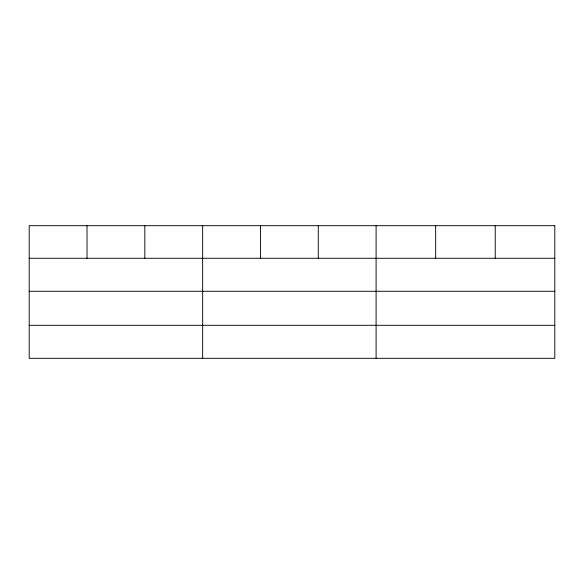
<?xml version="1.0" encoding="UTF-8"?>
<svg xmlns="http://www.w3.org/2000/svg" width="584" height="584" viewBox="0 0 584 584"><rect width="100%" height="100%" fill="white"/><g stroke="black" fill="none" stroke-linecap="round" stroke-linejoin="round"><path stroke-width="0.88" d="M29.2 258.274L554.8 258.274M29.2 291.285L554.8 291.285M29.2 325.295L554.8 325.295M495.232 225.687L495.232 258.274M435.664 225.687L435.664 258.274M376.096 225.687L376.096 358.313M318.28 225.687L318.28 258.274M260.464 225.687L260.464 258.274M202.648 225.687L202.648 358.313M144.832 225.687L144.832 258.274M87.016 225.687L87.016 258.274M554.8 225.687L29.2 225.687L29.2 358.313L554.8 358.313L554.8 225.687"/></g></svg>
